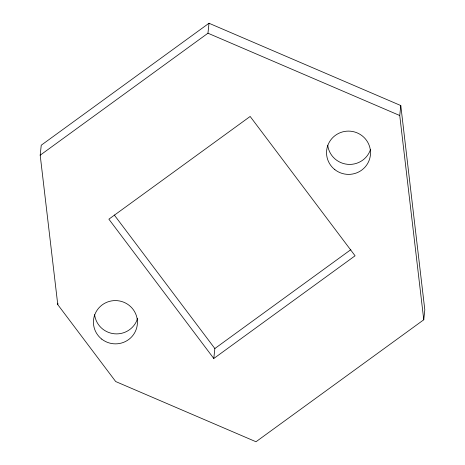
<?xml version="1.0" encoding="UTF-8"?>
<svg xmlns="http://www.w3.org/2000/svg" width="465" height="465" viewBox="0 0 465 465"><rect width="100%" height="100%" fill="white"/><g stroke="black" fill="none" stroke-linecap="round" stroke-linejoin="round"><path stroke-width="0.7" d="M40.193 155.188L41.24 145.22L209.006 23.25L400.789 105.543L424.807 309.812L423.76 319.781L255.994 441.75L115.692 381.544L57.765 304.627L40.193 155.188L207.96 33.218L209.006 23.25M57.765 304.627L57.916 303.203M213.795 358.503L108.88 219.178L250.153 116.465L355.074 255.791L213.795 358.503L214.847 348.535L114.28 214.993M423.76 319.781L399.743 115.512L400.789 105.543M214.847 348.535L350.848 249.659M207.96 33.218L399.743 115.512M370.524 149.457A22 21.634 6 0 1 347.431 164.302A22 21.634 6 0 1 327.726 145.19M137.628 318.252A22 21.634 6 0 1 114.686 333.812A22 21.634 6 0 1 94.622 314.666M334.864 169.655A22 21.634 6 0 0 370.291 155.984A22 21.634 6 0 0 340.432 132.601A22 21.634 6 0 0 334.864 169.655M101.759 339.13A22 21.634 6 0 0 137.187 325.459A22 21.634 6 0 0 107.328 302.076A22 21.634 6 0 0 101.759 339.13"/></g></svg>
